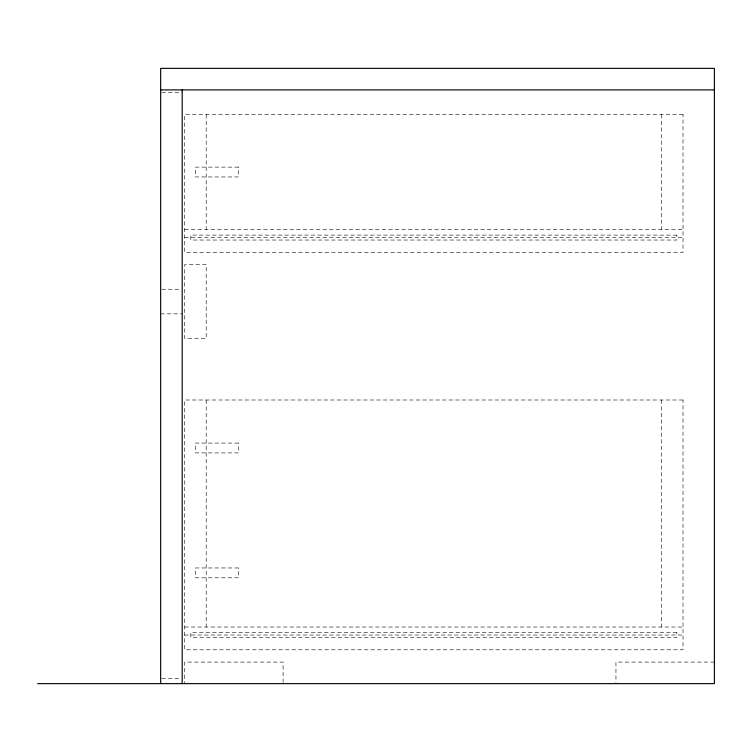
<?xml version="1.0" encoding="UTF-8"?>
<svg xmlns="http://www.w3.org/2000/svg" width="752" height="752" viewBox="0 0 752 752"><rect width="100%" height="100%" fill="white"/><g stroke="black" fill="none" stroke-linecap="round" stroke-linejoin="round"><path stroke-width="0.56" stroke-dasharray="3.76 2.82" d="M161.783 92.355L182.191 92.355M184.654 229.567L683.023 229.567M184.654 237.566L683.023 237.566M161.783 289.247L179.925 289.247M160.655 313.857L182.191 313.857M184.654 627.027L683.023 627.027M184.654 635.026L683.023 635.026M714.4 662.098L615.954 662.098L615.954 682.506M161.783 678.718L179.925 678.718M661.487 114.511L661.487 229.567M661.487 399.998L661.487 627.027M283.09 682.506L283.09 662.098L184.654 662.098L184.654 683.634M206.189 114.511L206.189 229.567M206.189 399.998L206.189 627.027M683.023 114.511L184.654 114.511L184.654 252.334L683.023 252.334L683.023 114.511M238.487 167.113L195.417 167.113L195.417 176.955L238.487 176.955L238.487 167.113M676.866 235.103L190.801 235.103L190.801 240.029L676.866 240.029L676.866 235.103M206.189 264.638L184.654 264.638L184.654 338.466L206.189 338.466L206.189 264.638M683.023 399.998L184.654 399.998L184.654 649.794L683.023 649.794L683.023 399.998M238.487 443.069L195.417 443.069L195.417 452.911L238.487 452.911L238.487 443.069M238.487 567.967L195.417 567.967L195.417 577.809L238.487 577.809L238.487 567.967M676.866 632.573L190.801 632.573L190.801 637.489L676.866 637.489L676.866 632.573"/><path stroke-width="1.13" d="M160.655 89.902L714.4 89.902M37.6 683.634L714.4 683.634L714.4 68.366L160.655 68.366L160.655 683.634M182.191 89.902L182.191 683.634"/></g></svg>
